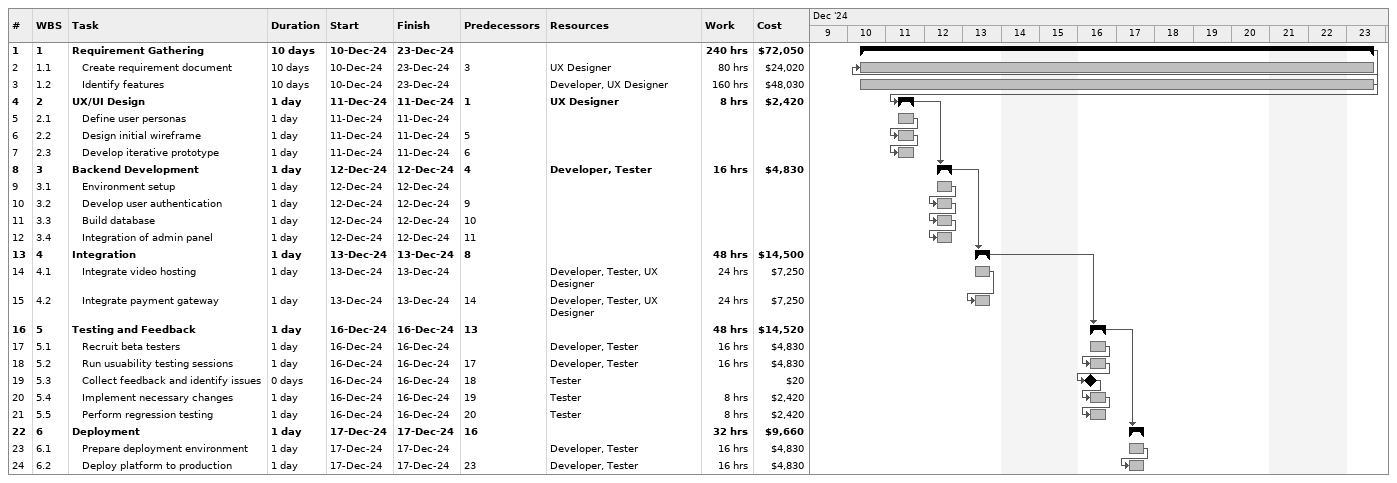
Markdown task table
| ID | WBS | Task | Duration | Start | Finish | Predecessors | Resources | Work (h) | Cost ($) |
|---|---|---|---|---|---|---|---|---|---|
| 1 | 1 | **Requirement Gathering** | 10d | 2024-12-10 | 2024-12-23 |  |  | 240 | 72050 |
| 2 | 1.1 | Create requirement document | 10d | 2024-12-10 | 2024-12-23 | 3 | UX Designer | 80 | 24020 |
| 3 | 1.2 | Identify features | 10d | 2024-12-10 | 2024-12-23 |  | Developer, UX Designer | 160 | 48030 |
| 4 | 2 | **UX/UI Design** | 1d | 2024-12-11 | 2024-12-11 | 1 | UX Designer | 8 | 2420 |
| 5 | 2.1 | Define user personas | 1d | 2024-12-11 | 2024-12-11 |  |  |  |  |
| 6 | 2.2 | Design initial wireframe | 1d | 2024-12-11 | 2024-12-11 | 5 |  |  |  |
| 7 | 2.3 | Develop iterative prototype | 1d | 2024-12-11 | 2024-12-11 | 6 |  |  |  |
| 8 | 3 | **Backend Development** | 1d | 2024-12-12 | 2024-12-12 | 4 | Developer, Tester | 16 | 4830 |
| 9 | 3.1 | Environment setup | 1d | 2024-12-12 | 2024-12-12 |  |  |  |  |
| 10 | 3.2 | Develop user authentication | 1d | 2024-12-12 | 2024-12-12 | 9 |  |  |  |
| 11 | 3.3 | Build database | 1d | 2024-12-12 | 2024-12-12 | 10 |  |  |  |
| 12 | 3.4 | Integration of admin panel | 1d | 2024-12-12 | 2024-12-12 | 11 |  |  |  |
| 13 | 4 | **Integration** | 1d | 2024-12-13 | 2024-12-13 | 8 |  | 48 | 14500 |
| 14 | 4.1 | Integrate video hosting | 1d | 2024-12-13 | 2024-12-13 |  | Developer, Tester, UX Designer | 24 | 7250 |
| 15 | 4.2 | Integrate payment gateway | 1d | 2024-12-13 | 2024-12-13 | 14 | Developer, Tester, UX Designer | 24 | 7250 |
| 16 | 5 | **Testing and Feedback** | 1d | 2024-12-16 | 2024-12-16 | 13 |  | 48 | 14520 |
| 17 | 5.1 | Recruit beta testers | 1d | 2024-12-16 | 2024-12-16 |  | Developer, Tester | 16 | 4830 |
| 18 | 5.2 | Run usuability testing sessions | 1d | 2024-12-16 | 2024-12-16 | 17 | Developer, Tester | 16 | 4830 |
| 19 | 5.3 | Collect feedback and identify issues | 0d | 2024-12-16 | 2024-12-16 | 18 | Tester |  | 20 |
| 20 | 5.4 | Implement necessary changes | 1d | 2024-12-16 | 2024-12-16 | 19 | Tester | 8 | 2420 |
| 21 | 5.5 | Perform regression testing | 1d | 2024-12-16 | 2024-12-16 | 20 | Tester | 8 | 2420 |
| 22 | 6 | **Deployment** | 1d | 2024-12-17 | 2024-12-17 | 16 |  | 32 | 9660 |
| 23 | 6.1 | Prepare deployment environment | 1d | 2024-12-17 | 2024-12-17 |  | Developer, Tester | 16 | 4830 |
| 24 | 6.2 | Deploy platform to production | 1d | 2024-12-17 | 2024-12-17 | 23 | Developer, Tester | 16 | 4830 |
